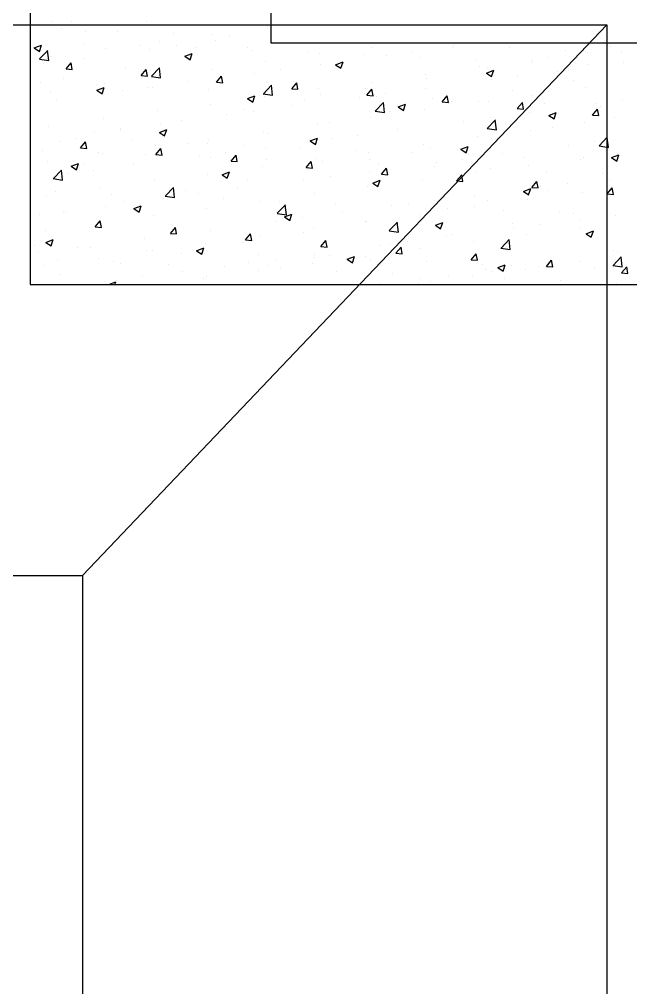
# Model space of a CAD drawing. Header units: millimetres. Extents: x 331487 to 517269, y 198509 to 399936.
# Drawn here: x 442894 to 443477, y 331908 to 332831 of the extents above; entities that cross this region are included whole.
import ezdxf

# ---------------------------------------------------------------- set-up
doc = ezdxf.new("R2010")
doc.units = ezdxf.units.MM
doc.header["$MEASUREMENT"] = 0
doc.layers.add('9th_Column', color=2, linetype='Continuous', lineweight=25)
doc.layers.add('COLUMN', color=6, linetype='Continuous')
doc.layers.add('FOOTING', color=5, linetype='Continuous')

msp = doc.modelspace()

# ---------------------------------------------------------------- linework, layer by layer
at = {"layer": '9th_Column'}
for p, q in [((442904.35, 338438.51), (442904.35, 332578.51)), ((443134.35, 332808.51), (443134.35, 338208.51)), ((447704.35, 332808.51), (443134.35, 332808.51)), ((442904.35, 332578.51), (447934.35, 332578.51))]:
    msp.add_line(p, q, dxfattribs=at)
at = {"layer": 'COLUMN', "color": 2, "linetype": 'Continuous'}
for p, q in [((442918.86, 332825.41), (442918.86, 332825.41)), ((442925.92, 332829.21), (442925.92, 332829.21)), ((442943.89, 332828.71), (442943.89, 332828.71)), ((443015.05, 332829.41), (443015.05, 332829.41)), ((443130.44, 332824.35), (443130.44, 332824.35)), ((442934.3, 332821.91), (442934.3, 332821.91)), ((442956.73, 332819.4), (442956.73, 332819.4)), ((442987.69, 332819.65), (442987.69, 332819.65)), ((443041.07, 332817.4), (443041.07, 332817.4)), ((443078.5, 332816.86), (443078.5, 332816.86)), ((443094.45, 332815.14), (443094.45, 332815.14)), ((442908.3, 332803.88), (442915.31, 332806.57)), ((442913.27, 332800.52), (442915.3, 332806.56)), ((442955.39, 332808.48), (442955.39, 332808.48)), ((443008.77, 332806.22), (443008.77, 332806.22)), ((443027.99, 332810.46), (443027.99, 332810.46)), ((443043.65, 332805.86), (443043.65, 332805.86)), ((443081.52, 332810.85), (443081.52, 332810.85)), ((443254.6, 332808.38), (443254.6, 332808.38)), ((443307.98, 332806.12), (443307.98, 332806.12)), ((442908.3, 332803.88), (442913.28, 332800.52)), ((442913.32, 332793.37), (442921.11, 332801.49)), ((442922.13, 332791.9), (442921.02, 332801.4)), ((442924.71, 332795.92), (442924.71, 332795.92)), ((442976.65, 332803.41), (442976.65, 332803.41)), ((443018.61, 332802.57), (443018.61, 332802.57)), ((443052.02, 332795.87), (443059.02, 332798.56)), ((443052.02, 332795.87), (443056.99, 332792.51)), ((443056.99, 332792.51), (443059.01, 332798.56)), ((443062.15, 332803.97), (443062.15, 332803.97)), ((443111.56, 332804.42), (443111.56, 332804.42)), ((443115.53, 332801.71), (443115.53, 332801.71)), ((443168.92, 332799.45), (443168.92, 332799.45)), ((443180.57, 332798.11), (443180.57, 332798.11)), ((443222.3, 332797.2), (443222.3, 332797.2)), ((443231.08, 332804.51), (443231.08, 332804.51)), ((443244.43, 332796.32), (443244.43, 332796.32)), ((443269.46, 332799.62), (443269.46, 332799.62)), ((443307.34, 332804.6), (443307.34, 332804.6)), ((443361.36, 332803.86), (443361.36, 332803.86)), ((443414.74, 332801.61), (443414.74, 332801.61)), ((443435.59, 332799.66), (443435.59, 332799.66)), ((443457.35, 332804.82), (443457.35, 332804.82)), ((443468.13, 332799.35), (443468.13, 332799.35)), ((442913.24, 332793.28), (442922.13, 332791.9)), ((442917.58, 332789.27), (442917.58, 332789.27)), ((442938.6, 332783.83), (442943.42, 332789.57)), ((442944.58, 332783.29), (442943.42, 332789.56)), ((442955.46, 332794.25), (442955.46, 332794.25)), ((443053.24, 332794.41), (443053.24, 332794.41)), ((443129.22, 332791.07), (443129.22, 332791.07)), ((443181.27, 332788.01), (443181.27, 332788.01)), ((443195.73, 332787.86), (443202.73, 332790.55)), ((443195.73, 332787.86), (443200.7, 332784.5)), ((443200.7, 332784.5), (443202.73, 332790.55)), ((443275.68, 332794.94), (443275.68, 332794.94)), ((443329.06, 332792.69), (443329.06, 332792.69)), ((443382.45, 332790.43), (443382.45, 332790.43)), ((443383.65, 332792.16), (443383.65, 332792.16)), ((443399.03, 332794.81), (443399.03, 332794.81)), ((443435.83, 332788.18), (443435.83, 332788.18)), ((443470.25, 332790.07), (443470.25, 332790.07)), ((442938.6, 332783.83), (442944.58, 332783.3)), ((442994.93, 332784.4), (442994.93, 332784.4)), ((443010.33, 332777.55), (443015.15, 332783.3)), ((443010.33, 332777.55), (443016.31, 332777.03)), ((443016.3, 332777.02), (443015.15, 332783.29)), ((443020.05, 332776.82), (443027.84, 332784.93)), ((443028.85, 332775.35), (443027.75, 332784.84)), ((443077.28, 332783.57), (443077.28, 332783.57)), ((443118.37, 332779.72), (443118.37, 332779.72)), ((443143.4, 332783.02), (443143.4, 332783.02)), ((443281.8, 332778.72), (443281.8, 332778.72)), ((443333.14, 332785.76), (443333.14, 332785.76)), ((443339.44, 332779.85), (443346.44, 332782.54)), ((443339.44, 332779.85), (443344.42, 332776.5)), ((443340.71, 332784.8), (443340.71, 332784.8)), ((443344.41, 332776.49), (443346.44, 332782.54)), ((443407.09, 332781.76), (443407.09, 332781.76)), ((442914.41, 332771.08), (442914.41, 332771.08)), ((442936.61, 332774.39), (442936.61, 332774.39)), ((442967.79, 332768.82), (442967.79, 332768.82)), ((442975.43, 332770.12), (442975.43, 332770.12)), ((443019.96, 332776.73), (443028.85, 332775.35)), ((443026.77, 332777.17), (443026.77, 332777.17)), ((443055.21, 332771.41), (443055.21, 332771.41)), ((443082.05, 332771.28), (443086.88, 332777.02)), ((443082.05, 332771.28), (443088.03, 332770.75)), ((443088.03, 332770.74), (443086.87, 332777.01)), ((443126.77, 332760.26), (443134.56, 332768.38)), ((443135.58, 332758.8), (443134.47, 332768.29)), ((443153.78, 332765), (443158.6, 332770.75)), ((443159.75, 332764.47), (443158.6, 332770.74)), ((443229.86, 332771.22), (443229.86, 332771.22)), ((443282.39, 332774.79), (443282.39, 332774.79)), ((443344.19, 332773.48), (443344.19, 332773.48)), ((443369.22, 332776.77), (443369.22, 332776.77)), ((443422.99, 332772.85), (443422.99, 332772.85)), ((442923.49, 332762.63), (442923.49, 332762.63)), ((442967.99, 332763.62), (442975, 332766.3)), ((442967.99, 332763.62), (442972.97, 332760.26)), ((442972.96, 332760.26), (442974.99, 332766.3)), ((442992.31, 332763.13), (442992.31, 332763.13)), ((443017.34, 332766.42), (443017.34, 332766.42)), ((443021.17, 332766.57), (443021.17, 332766.57)), ((443074.55, 332764.31), (443074.55, 332764.31)), ((443126.68, 332760.17), (443135.58, 332758.79)), ((443127.94, 332762.06), (443127.94, 332762.06)), ((443153.78, 332765), (443159.76, 332764.48)), ((443179.35, 332764.82), (443179.35, 332764.82)), ((443181.32, 332759.8), (443181.32, 332759.8)), ((443224.07, 332764.78), (443224.07, 332764.78)), ((443225.51, 332758.72), (443230.33, 332764.47)), ((443231.48, 332758.19), (443230.32, 332764.46)), ((443243.16, 332760.17), (443243.16, 332760.17)), ((443281.03, 332765.16), (443281.03, 332765.16)), ((443364.67, 332762.84), (443364.67, 332762.84)), ((443434.38, 332766.37), (443434.38, 332766.37)), ((442929.15, 332754.81), (442929.15, 332754.81)), ((443076.07, 332750.28), (443076.07, 332750.28)), ((443111.71, 332755.61), (443118.71, 332758.29)), ((443111.71, 332755.61), (443116.68, 332752.25)), ((443116.68, 332752.25), (443118.7, 332758.29)), ((443128.01, 332757.78), (443128.01, 332757.78)), ((443165.75, 332754.77), (443165.75, 332754.77)), ((443218.12, 332756.88), (443218.12, 332756.88)), ((443225.51, 332758.72), (443231.48, 332758.2)), ((443233.5, 332743.71), (443241.28, 332751.83)), ((443234.7, 332757.54), (443234.7, 332757.54)), ((443242.3, 332742.24), (443241.2, 332751.74)), ((443255.42, 332747.6), (443262.42, 332750.29)), ((443260.39, 332744.24), (443262.42, 332750.28)), ((443288.08, 332755.29), (443288.08, 332755.29)), ((443297.23, 332752.45), (443302.05, 332758.19)), ((443297.23, 332752.45), (443303.21, 332751.93)), ((443303.21, 332751.92), (443302.05, 332758.19)), ((443306.35, 332752.83), (443306.35, 332752.83)), ((443331.93, 332752.47), (443331.93, 332752.47)), ((443341.47, 332753.03), (443341.47, 332753.03)), ((443368.96, 332746.17), (443373.78, 332751.92)), ((443374.93, 332745.64), (443373.78, 332751.91)), ((443382.44, 332758.87), (443382.44, 332758.87)), ((443394.85, 332750.78), (443394.85, 332750.78)), ((443443.94, 332750.63), (443443.94, 332750.63)), ((443468.97, 332753.93), (443468.97, 332753.93)), ((443025.56, 332743.88), (443025.56, 332743.88)), ((443107.43, 332744.76), (443107.43, 332744.76)), ((443117.09, 332743.58), (443117.09, 332743.58)), ((443154.97, 332748.56), (443154.97, 332748.56)), ((443233.41, 332743.62), (443242.3, 332742.24)), ((443248.03, 332742.82), (443248.03, 332742.82)), ((443255.42, 332747.6), (443260.39, 332744.24)), ((443280.58, 332745.43), (443280.58, 332745.43)), ((443368.96, 332746.17), (443374.94, 332745.65)), ((443380.79, 332742.32), (443380.79, 332742.32)), ((443399.13, 332739.59), (443406.13, 332742.28)), ((443404.1, 332736.23), (443406.13, 332742.28)), ((443440.68, 332739.9), (443445.51, 332745.64)), ((443446.66, 332739.37), (443445.5, 332745.64)), ((443448.23, 332748.52), (443448.23, 332748.52)), ((442974.21, 332736.84), (442974.21, 332736.84)), ((443028.91, 332731.97), (443028.91, 332731.97)), ((443049.12, 332734.75), (443049.12, 332734.75)), ((443092.06, 332740.28), (443092.06, 332740.28)), ((443178.13, 332731.53), (443178.13, 332731.53)), ((443189.71, 332732.81), (443189.71, 332732.81)), ((443228.64, 332737.93), (443228.64, 332737.93)), ((443317.88, 332734.03), (443317.88, 332734.03)), ((443340.22, 332727.16), (443348.01, 332735.28)), ((443342.91, 332737.33), (443342.91, 332737.33)), ((443349.03, 332725.69), (443347.92, 332735.19)), ((443399.13, 332739.59), (443404.11, 332736.23)), ((443433.16, 332733.08), (443433.16, 332733.08)), ((443440.68, 332739.9), (443446.66, 332739.38)), ((443461.18, 332737.86), (443461.18, 332737.86)), ((442922.27, 332729.34), (442922.27, 332729.34)), ((442966, 332723.69), (442966, 332723.69)), ((442990.8, 332724.74), (442990.8, 332724.74)), ((442991.03, 332726.98), (442991.03, 332726.98)), ((443027.68, 332723.35), (443034.69, 332726.04)), ((443027.69, 332723.35), (443032.66, 332720)), ((443032.65, 332720), (443034.68, 332726.04)), ((443126.79, 332724.49), (443126.79, 332724.49)), ((443131.4, 332722.8), (443131.4, 332722.8)), ((443254.72, 332725.72), (443254.72, 332725.72)), ((443340.13, 332727.07), (443349.03, 332725.69)), ((443381.22, 332725.58), (443381.22, 332725.58)), ((443402.86, 332727.85), (443402.86, 332727.85)), ((442932.48, 332714.73), (442932.48, 332714.73)), ((442948.32, 332717.72), (442948.32, 332717.72)), ((442952.48, 332708.61), (442957.3, 332714.35)), ((442958.45, 332708.08), (442957.3, 332714.34)), ((443001.7, 332715.47), (443001.7, 332715.47)), ((443055.08, 332713.21), (443055.08, 332713.21)), ((443073.08, 332712.79), (443073.08, 332712.79)), ((443074.85, 332716.99), (443074.85, 332716.99)), ((443171.4, 332715.35), (443178.4, 332718.03)), ((443171.4, 332715.35), (443176.37, 332711.99)), ((443176.37, 332711.99), (443178.39, 332718.03)), ((443191.82, 332717.44), (443191.82, 332717.44)), ((443216.85, 332720.73), (443216.85, 332720.73)), ((443330.71, 332719.18), (443330.71, 332719.18)), ((443344.54, 332717.84), (443344.54, 332717.84)), ((443442.67, 332714.49), (443442.67, 332714.49)), ((443446.94, 332710.61), (443454.73, 332718.73)), ((443455.75, 332709.14), (443454.65, 332718.64)), ((442916.02, 332706.55), (442916.02, 332706.55)), ((442952.48, 332708.61), (442958.45, 332708.08)), ((442969.4, 332704.29), (442969.4, 332704.29)), ((442973, 332703.55), (442973, 332703.55)), ((443024.2, 332702.33), (443029.02, 332708.08)), ((443024.34, 332710.59), (443024.34, 332710.59)), ((443030.18, 332701.8), (443029.02, 332708.07)), ((443090.79, 332704.14), (443090.79, 332704.14)), ((443108.46, 332710.96), (443108.46, 332710.96)), ((443128.66, 332709.12), (443128.66, 332709.12)), ((443161.85, 332708.7), (443161.85, 332708.7)), ((443215.23, 332706.45), (443215.23, 332706.45)), ((443227.43, 332704.64), (443227.43, 332704.64)), ((443268.61, 332704.19), (443268.61, 332704.19)), ((443279.37, 332712.14), (443279.37, 332712.14)), ((443286.22, 332707.83), (443286.22, 332707.83)), ((443315.11, 332707.34), (443322.11, 332710.02)), ((443315.11, 332707.34), (443320.09, 332703.98)), ((443320.08, 332703.98), (443322.11, 332710.02)), ((443417.63, 332711.19), (443417.63, 332711.19)), ((443446.86, 332710.52), (443455.75, 332709.14)), ((442921.06, 332696.05), (442921.06, 332696.05)), ((443014.76, 332702.78), (443014.76, 332702.78)), ((443022.78, 332702.03), (443022.78, 332702.03)), ((443024.2, 332702.33), (443030.18, 332701.81)), ((443065.75, 332700.84), (443065.75, 332700.84)), ((443076.17, 332699.78), (443076.17, 332699.78)), ((443095.93, 332696.06), (443100.75, 332701.8)), ((443095.93, 332696.06), (443101.91, 332695.53)), ((443101.9, 332695.53), (443100.75, 332701.79)), ((443129.55, 332697.52), (443129.55, 332697.52)), ((443167.66, 332689.78), (443172.48, 332695.53)), ((443173.63, 332689.25), (443172.47, 332695.52)), ((443176.92, 332698.24), (443176.92, 332698.24)), ((443182.93, 332695.27), (443182.93, 332695.27)), ((443227.91, 332697.81), (443227.91, 332697.81)), ((443291.57, 332694.59), (443291.57, 332694.59)), ((443316.61, 332697.89), (443316.61, 332697.89)), ((443321.99, 332701.93), (443321.99, 332701.93)), ((443354.48, 332702.87), (443354.48, 332702.87)), ((443375.37, 332699.68), (443375.37, 332699.68)), ((443428.76, 332697.42), (443428.76, 332697.42)), ((443431.94, 332699.79), (443431.94, 332699.79)), ((443458.82, 332699.33), (443465.83, 332702.02)), ((443458.82, 332699.33), (443463.8, 332695.97)), ((443463.79, 332695.97), (443465.82, 332702.01)), ((442926.58, 332679.4), (442934.37, 332687.52)), ((442935.39, 332677.94), (442934.28, 332687.43)), ((442943.66, 332691.1), (442950.66, 332693.79)), ((442943.66, 332691.1), (442948.64, 332687.75)), ((442948.63, 332687.74), (442950.66, 332693.79)), ((442956.44, 332692.77), (442956.44, 332692.77)), ((442964.73, 332687.54), (442964.73, 332687.54)), ((443002.6, 332692.53), (443002.6, 332692.53)), ((443087.38, 332683.09), (443094.38, 332685.78)), ((443092.35, 332679.74), (443094.37, 332685.78)), ((443125.57, 332691.2), (443125.57, 332691.2)), ((443167.66, 332689.78), (443173.63, 332689.26)), ((443169.59, 332687.8), (443169.59, 332687.8)), ((443228.42, 332686.28), (443228.42, 332686.28)), ((443236.31, 332693.01), (443236.31, 332693.01)), ((443239.38, 332683.51), (443244.2, 332689.25)), ((443245.36, 332682.97), (443244.2, 332689.24)), ((443289.69, 332690.76), (443289.69, 332690.76)), ((443329.5, 332685.89), (443329.5, 332685.89)), ((443343.08, 332688.5), (443343.08, 332688.5)), ((443380.01, 332692.29), (443380.01, 332692.29)), ((443396.46, 332686.25), (443396.46, 332686.25)), ((442926.49, 332679.31), (442935.39, 332677.93)), ((442939.69, 332684.24), (442939.69, 332684.24)), ((443023.13, 332677.3), (443023.13, 332677.3)), ((443073.64, 332683.7), (443073.64, 332683.7)), ((443087.38, 332683.09), (443092.35, 332679.74)), ((443111.27, 332677.79), (443111.27, 332677.79)), ((443165.51, 332678), (443165.51, 332678)), ((443190.54, 332681.29), (443190.54, 332681.29)), ((443231.09, 332675.08), (443238.09, 332677.77)), ((443236.06, 332671.73), (443238.09, 332677.77)), ((443239.38, 332683.51), (443245.36, 332682.98)), ((443278.15, 332678.85), (443278.15, 332678.85)), ((443311.11, 332677.23), (443315.93, 332682.98)), ((443311.11, 332677.23), (443317.09, 332676.71)), ((443317.08, 332676.7), (443315.93, 332682.97)), ((443382.83, 332670.95), (443387.65, 332676.7)), ((443388.81, 332670.42), (443387.65, 332676.69)), ((443449.84, 332683.99), (443449.84, 332683.99)), ((443454.23, 332680.03), (443454.23, 332680.03)), ((443457.05, 332678.19), (443457.05, 332678.19)), ((442928.42, 332666.89), (442928.42, 332666.89)), ((442971.78, 332670.26), (442971.78, 332670.26)), ((443033.31, 332662.85), (443041.09, 332670.97)), ((443042.11, 332661.38), (443041.01, 332670.88)), ((443052.95, 332667.78), (443052.95, 332667.78)), ((443102.35, 332669.68), (443102.35, 332669.68)), ((443226.21, 332671.35), (443226.21, 332671.35)), ((443231.09, 332675.08), (443236.06, 332671.73)), ((443374.8, 332667.07), (443381.8, 332669.76)), ((443374.8, 332667.07), (443379.78, 332663.72)), ((443379.77, 332663.72), (443381.8, 332669.76)), ((443382.83, 332670.96), (443388.81, 332670.43)), ((443391.33, 332671.75), (443391.33, 332671.75)), ((443398.73, 332668.18), (443398.73, 332668.18)), ((443416.36, 332675.04), (443416.36, 332675.04)), ((443454.56, 332664.68), (443459.38, 332670.43)), ((443460.53, 332664.15), (443459.38, 332670.42)), ((442919.84, 332662.76), (442919.84, 332662.76)), ((442981.8, 332664.64), (442981.8, 332664.64)), ((442994.63, 332657.77), (442994.63, 332657.77)), ((443033.22, 332662.76), (443042.11, 332661.38)), ((443035.19, 332662.38), (443035.19, 332662.38)), ((443039.45, 332661.4), (443039.45, 332661.4)), ((443064.48, 332664.7), (443064.48, 332664.7)), ((443088.57, 332660.13), (443088.57, 332660.13)), ((443124.36, 332657.91), (443124.36, 332657.91)), ((443141.95, 332657.87), (443141.95, 332657.87)), ((443175.7, 332664.95), (443175.7, 332664.95)), ((443290.3, 332658.45), (443290.3, 332658.45)), ((443328.17, 332663.43), (443328.17, 332663.43)), ((443340.41, 332658.17), (443340.41, 332658.17)), ((443378.79, 332659), (443378.79, 332659)), ((443430.73, 332666.5), (443430.73, 332666.5)), ((443454.56, 332664.68), (443460.54, 332664.16)), ((442976.29, 332653.09), (442976.29, 332653.09)), ((443003.35, 332650.84), (443010.36, 332653.53)), ((443003.35, 332650.84), (443008.33, 332647.48)), ((443008.32, 332647.48), (443010.35, 332653.53)), ((443072.42, 332650.41), (443072.42, 332650.41)), ((443140.03, 332646.3), (443147.82, 332654.42)), ((443148.84, 332644.83), (443147.73, 332654.33)), ((443195.33, 332655.61), (443195.33, 332655.61)), ((443248.71, 332653.36), (443248.71, 332653.36)), ((443265.26, 332655.15), (443265.26, 332655.15)), ((443302.1, 332651.1), (443302.1, 332651.1)), ((443328.28, 332652.6), (443328.28, 332652.6)), ((443355.48, 332648.85), (443355.48, 332648.85)), ((442913.38, 332644.8), (442913.38, 332644.8)), ((442936.31, 332647.76), (442936.31, 332647.76)), ((442938.42, 332648.1), (442938.42, 332648.1)), ((442966.35, 332633.39), (442971.17, 332639.13)), ((442972.33, 332632.86), (442971.17, 332639.12)), ((443021.91, 332644.01), (443021.91, 332644.01)), ((443139.94, 332646.21), (443148.84, 332644.83)), ((443147.07, 332642.83), (443154.07, 332645.52)), ((443147.07, 332642.83), (443152.04, 332639.47)), ((443152.04, 332639.47), (443154.06, 332645.52)), ((443164.24, 332641.85), (443164.24, 332641.85)), ((443202.11, 332646.84), (443202.11, 332646.84)), ((443276.94, 332645.56), (443276.94, 332645.56)), ((443282.1, 332648.16), (443282.1, 332648.16)), ((443408.86, 332646.59), (443408.86, 332646.59)), ((443422.69, 332646.22), (443422.69, 332646.22)), ((443427.93, 332640.59), (443427.93, 332640.59)), ((443462.24, 332644.34), (443462.24, 332644.34)), ((442966.35, 332633.39), (442972.33, 332632.86)), ((442970.57, 332636.97), (442970.57, 332636.97)), ((443038.08, 332627.11), (443042.9, 332632.86)), ((443044.05, 332626.58), (443042.9, 332632.85)), ((443076.05, 332630.24), (443076.05, 332630.24)), ((443139.2, 332638.56), (443139.2, 332638.56)), ((443174.49, 332631.66), (443174.49, 332631.66)), ((443223.78, 332638.15), (443223.78, 332638.15)), ((443225, 332638.06), (443225, 332638.06)), ((443246.75, 332629.75), (443254.54, 332637.87)), ((443255.56, 332628.28), (443254.45, 332637.78)), ((443290.78, 332634.82), (443297.78, 332637.51)), ((443290.78, 332634.82), (443295.75, 332631.47)), ((443295.75, 332631.46), (443297.78, 332637.51)), ((443364.38, 332636.21), (443364.38, 332636.21)), ((443365.02, 332632.31), (443365.02, 332632.31)), ((443390.05, 332635.6), (443390.05, 332635.6)), ((443429.51, 332633.21), (443429.51, 332633.21)), ((442918.63, 332629.47), (442918.63, 332629.47)), ((442919.33, 332618.59), (442926.33, 332621.27)), ((442924.3, 332615.23), (442926.33, 332621.27)), ((443013.14, 332621.96), (443013.14, 332621.96)), ((443038.08, 332627.11), (443044.06, 332626.59)), ((443038.17, 332625.25), (443038.17, 332625.25)), ((443109.8, 332620.84), (443114.63, 332626.58)), ((443109.8, 332620.84), (443115.78, 332620.31)), ((443115.78, 332620.31), (443114.62, 332626.57)), ((443123.14, 332624.62), (443123.14, 332624.62)), ((443165.46, 332628.14), (443165.46, 332628.14)), ((443246.67, 332629.66), (443255.56, 332628.28)), ((443301.86, 332623.99), (443301.86, 332623.99)), ((443306.06, 332626.2), (443306.06, 332626.2)), ((443353.48, 332613.2), (443361.27, 332621.31)), ((443362.28, 332611.73), (443361.18, 332621.22)), ((443377.57, 332625.71), (443377.57, 332625.71)), ((443434.49, 332626.81), (443441.49, 332629.5)), ((443434.49, 332626.81), (443439.47, 332623.46)), ((443439.46, 332623.46), (443441.49, 332629.5)), ((442908.95, 332615.79), (442908.95, 332615.79)), ((442919.33, 332618.59), (442924.31, 332615.23)), ((442949.98, 332613.64), (442949.98, 332613.64)), ((442962.33, 332613.54), (442962.33, 332613.54)), ((443015.71, 332611.28), (443015.71, 332611.28)), ((443063.04, 332610.58), (443070.05, 332613.26)), ((443068.01, 332607.22), (443070.04, 332613.26)), ((443071.2, 332617.12), (443071.2, 332617.12)), ((443107.14, 332618.13), (443107.14, 332618.13)), ((443181.53, 332614.56), (443186.35, 332620.31)), ((443181.53, 332614.56), (443187.51, 332614.04)), ((443187.5, 332614.03), (443186.35, 332620.3)), ((443238.96, 332615.71), (443238.96, 332615.71)), ((443247.74, 332616.19), (443247.74, 332616.19)), ((443253.26, 332608.29), (443258.08, 332614.03)), ((443259.23, 332607.76), (443258.07, 332614.02)), ((443263.99, 332619.01), (443263.99, 332619.01)), ((443275.72, 332612.27), (443275.72, 332612.27)), ((443327.06, 332619.31), (443327.06, 332619.31)), ((443353.39, 332613.11), (443362.28, 332611.73)), ((442912.11, 332608.66), (442912.11, 332608.66)), ((442930.03, 332602.36), (442930.03, 332602.36)), ((442969.35, 332603.68), (442969.35, 332603.68)), ((443020.69, 332610.72), (443020.69, 332610.72)), ((443048.82, 332608.12), (443048.82, 332608.12)), ((443063.04, 332610.58), (443068.02, 332607.22)), ((443069.09, 332609.03), (443069.09, 332609.03)), ((443122.48, 332606.77), (443122.48, 332606.77)), ((443137.93, 332602.41), (443137.93, 332602.41)), ((443175.8, 332607.4), (443175.8, 332607.4)), ((443175.86, 332604.51), (443175.86, 332604.51)), ((443189.42, 332606.18), (443189.42, 332606.18)), ((443206.76, 332602.57), (443213.76, 332605.26)), ((443206.76, 332602.57), (443211.73, 332599.21)), ((443211.73, 332599.21), (443213.75, 332605.25)), ((443223.78, 332604.77), (443223.78, 332604.77)), ((443229.24, 332602.26), (443229.24, 332602.26)), ((443253.26, 332608.29), (443259.23, 332607.76)), ((443324.98, 332602.01), (443329.8, 332607.76)), ((443330.96, 332601.48), (443329.8, 332607.75)), ((443460.2, 332596.64), (443467.99, 332604.76)), ((443460.88, 332611.23), (443460.88, 332611.23)), ((443464.77, 332609.46), (443464.77, 332609.46)), ((443469.01, 332595.18), (443467.9, 332604.67)), ((442917.41, 332596.18), (442917.41, 332596.18)), ((442983.42, 332600.1), (442983.42, 332600.1)), ((442990.5, 332598.11), (442990.5, 332598.11)), ((443036.8, 332597.85), (443036.8, 332597.85)), ((443090.18, 332595.59), (443090.18, 332595.59)), ((443112.9, 332599.11), (443112.9, 332599.11)), ((443131.1, 332596.17), (443131.1, 332596.17)), ((443143.56, 332593.34), (443143.56, 332593.34)), ((443173.27, 332598.37), (443173.27, 332598.37)), ((443282.62, 332600), (443282.62, 332600)), ((443324.98, 332602.01), (443330.96, 332601.49)), ((443336.01, 332597.75), (443336.01, 332597.75)), ((443338.71, 332592.87), (443338.71, 332592.87)), ((443350.47, 332594.56), (443357.47, 332597.25)), ((443350.47, 332594.56), (443355.44, 332591.2)), ((443355.44, 332591.2), (443357.47, 332597.25)), ((443363.75, 332596.16), (443363.75, 332596.16)), ((443389.39, 332595.49), (443389.39, 332595.49)), ((443396.71, 332595.74), (443401.53, 332601.48)), ((443396.71, 332595.74), (443402.69, 332595.21)), ((443402.68, 332595.21), (443401.53, 332601.47)), ((443401.62, 332601.15), (443401.62, 332601.15)), ((443402.57, 332601.22), (443402.57, 332601.22)), ((443428.3, 332599.92), (443428.3, 332599.92)), ((443442.77, 332593.24), (443442.77, 332593.24)), ((443460.12, 332596.55), (443469.01, 332595.17)), ((443468.43, 332589.46), (443473.26, 332595.21)), ((443474.41, 332588.93), (443473.25, 332595.2)), ((442932.18, 332588.1), (442932.18, 332588.1)), ((443011.87, 332585.81), (443011.87, 332585.81)), ((443049.74, 332590.8), (443049.74, 332590.8)), ((443069.99, 332583.83), (443069.99, 332583.83)), ((443072.78, 332586.16), (443072.78, 332586.16)), ((443121.93, 332591.33), (443121.93, 332591.33)), ((443196.94, 332591.08), (443196.94, 332591.08)), ((443250.33, 332588.83), (443250.33, 332588.83)), ((443275.56, 332584.55), (443275.56, 332584.55)), ((443303.71, 332586.57), (443303.71, 332586.57)), ((443325.85, 332586.02), (443325.85, 332586.02)), ((443344.25, 332591.21), (443344.25, 332591.21)), ((443357.09, 332584.32), (443357.09, 332584.32)), ((443376.36, 332592.42), (443376.36, 332592.42)), ((443468.44, 332589.46), (443474.41, 332588.94)), ((442979.51, 332578.51), (442986.02, 332581.01)), ((442985.18, 332578.51), (442986.02, 332581.01)), ((442986.83, 332582.52), (442986.83, 332582.52)), ((443237.68, 332579.57), (443237.68, 332579.57)), ((443274.5, 332578.98), (443274.5, 332578.98)), ((443285.93, 332581.2), (443285.93, 332581.2)), ((443410.47, 332582.06), (443410.47, 332582.06)), ((443463.86, 332579.8), (443463.86, 332579.8))]:
    msp.add_line(p, q, dxfattribs=at)
at = {"layer": 'FOOTING'}
for p, q in [((441854.35, 332826.01), (443454.35, 332826.01)), ((442954.35, 332301.01), (443454.35, 332826.01)), ((443454.35, 332826.01), (443454.35, 331326.01)), ((442429.35, 332301.01), (442954.35, 332301.01)), ((442954.35, 332301.01), (442954.35, 331851.01))]:
    msp.add_line(p, q, dxfattribs=at)

doc.saveas('drawing.dxf')
